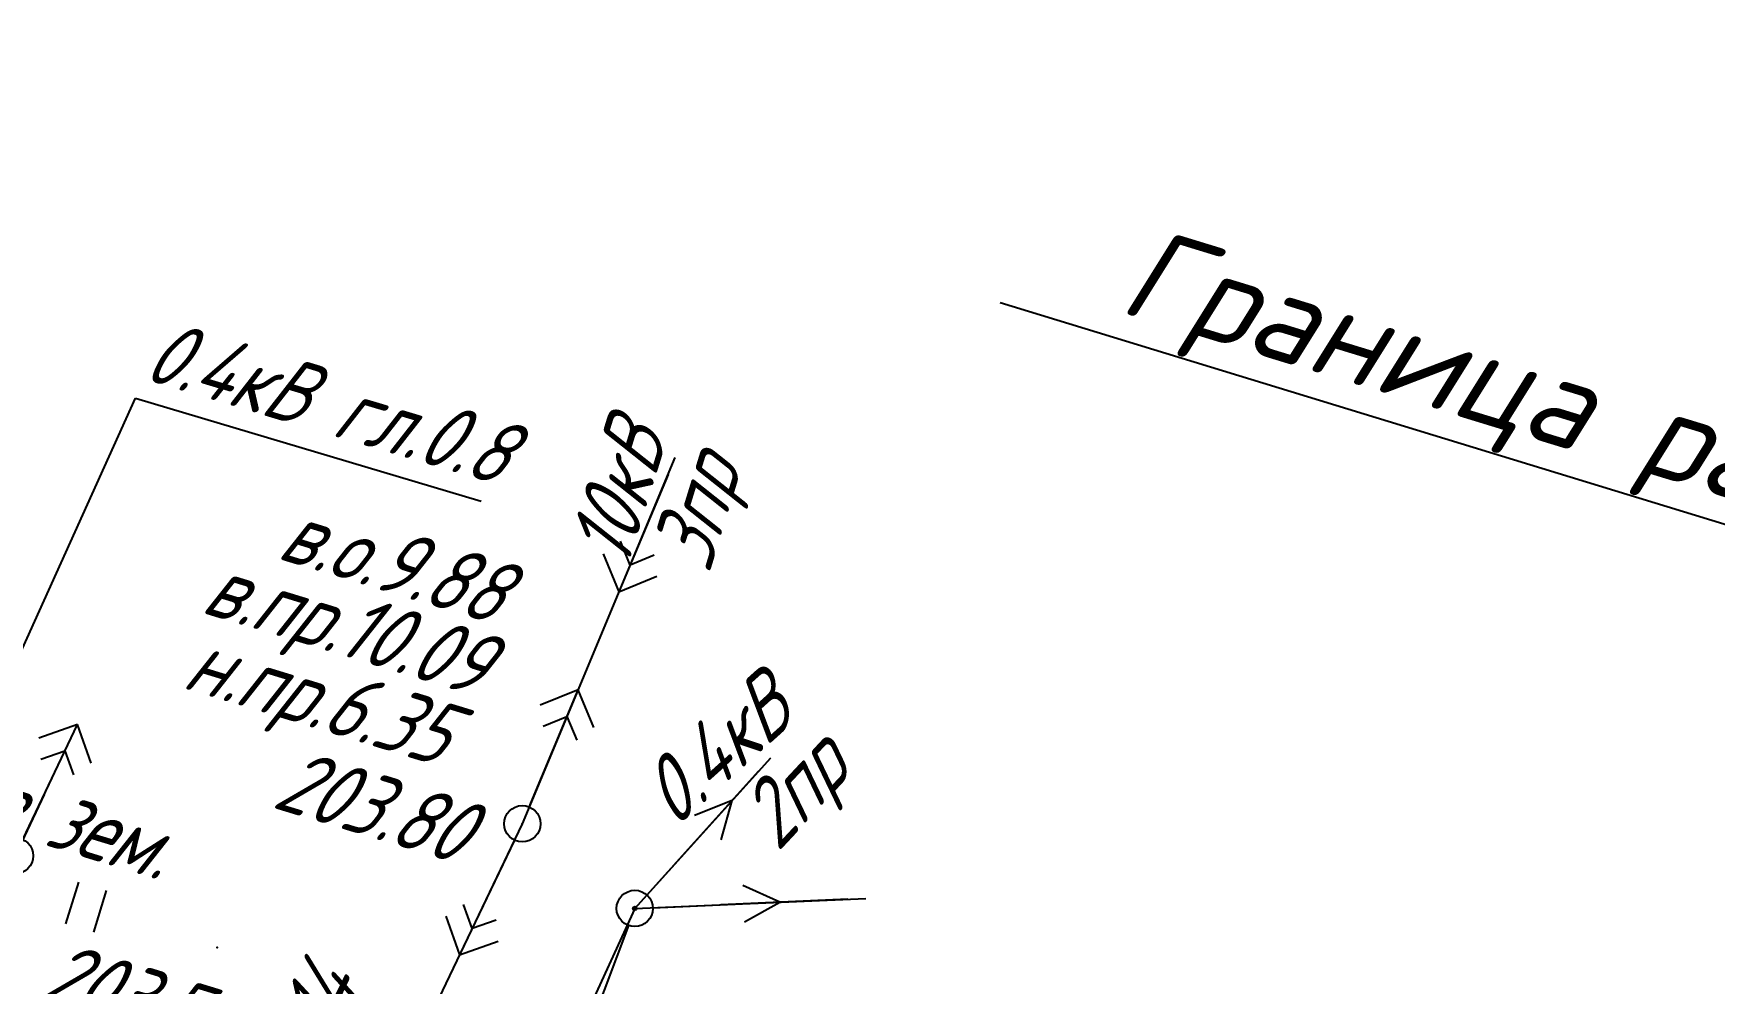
# Model space of a CAD drawing. Header units: millimetres. Extents: x -698 to 8131, y -704 to 4503.
# Drawn here: x 5598.1 to 5690.6, y 3359.5 to 3411.8 of the extents above; entities that cross this region are included whole.
import ezdxf
from ezdxf import colors
from ezdxf.entities.mleader import LeaderData, LeaderLine
from ezdxf.math import Vec2, Vec3

# ---------------------------------------------------------------- set-up
doc = ezdxf.new("R2010")
doc.units = ezdxf.units.MM
doc.linetypes.add('CONTI', pattern=[0])
for name, color, linetype in [('NAD_MDEFAULT', 7, 'CONTI'), ('PI_OTDEFAULT', 172, 'CONTI'), ('PI_TTDEFAULT', 5, 'CONTI'), ('PLN_O', 7, 'CONTI'), ('SIT_LDEFAULT', 7, 'CONTI'), ('USLZNDEFAULT', 7, 'CONTI'), ('ZAPSKDEFAULT', 7, 'CONTI'), ('Выноски', 250, 'Continuous')]:
    doc.layers.add(name, color=color, linetype=linetype)
doc.styles.add('eskd', font='isocpeui.ttf', dxfattribs={"width": 1.2})
doc.styles.add('ГОСТ', font='isocpeui.ttf', dxfattribs={"height": 4})

# ---------------------------------------------------------------- blocks, each defined once
blk = doc.blocks.new('BL_2011')
at = {"color": 0}
for p, q in [((0, 0), (0, 2.4)), ((1.6, 0), (1.6, 2.4))]:
    blk.add_line(p, q, dxfattribs=at)
blk = doc.blocks.new('BL_26')
at = {"color": 0}
for radius in [1, 0.1]:
    blk.add_circle((0, 0), radius, dxfattribs=at)
blk = doc.blocks.new('BL_20')
at = {"color": 0}
blk.add_circle((0, 0), 1, dxfattribs=at)

msp = doc.modelspace()

# ---------------------------------------------------------------- linework, layer by layer
at = {"layer": 'PI_TTDEFAULT', "color": 5}
for p in [(5625.039, 3368.33, 203.796), (5631.229, 3363.67, 203.038), (5608.249, 3361.52, 203.518)]:
    msp.add_point(p, dxfattribs=at)
at = {"layer": 'PLN_O'}
for p, q in [((5578.189, 3335.19), (5603.755, 3391.758)), ((5603.755, 3391.758), (5622.769, 3386.08))]:
    msp.add_line(p, q, dxfattribs=at)
at = {"layer": 'SIT_LDEFAULT', "color": 7}
for p, q in [((5633.439, 3388.48), (5625.039, 3368.33)), ((5633.059, 3387.56), (5630.359, 3381.1)), ((5630.979, 3382.57), (5630.439, 3383.88)), ((5629.499, 3383.19), (5630.359, 3381.1)), ((5632.289, 3383.11), (5630.979, 3382.57)), ((5630.359, 3381.1), (5632.449, 3381.96)), ((5625.419, 3369.25), (5628.119, 3375.71)), ((5628.119, 3375.71), (5626.029, 3374.85)), ((5628.979, 3373.62), (5628.119, 3375.71)), ((5597.559, 3367.47), (5600.559, 3373.8)), ((5600.559, 3373.8), (5598.429, 3373.04)), ((5601.319, 3371.67), (5600.559, 3373.8)), ((5626.189, 3373.7), (5627.499, 3374.24)), ((5627.499, 3374.24), (5628.039, 3372.93)), ((5598.539, 3371.88), (5599.869, 3372.35)), ((5599.869, 3372.35), (5600.349, 3371.02)), ((5631.229, 3363.67), (5638.709, 3371.96)), ((5597.129, 3366.57), (5599.159, 3370.85)), ((5638.039, 3371.22), (5633.349, 3366.02)), ((5598.729, 3369.95), (5595.729, 3363.62)), ((5631.899, 3364.41), (5636.589, 3369.61)), ((5636.589, 3369.61), (5634.509, 3368.79)), ((5635.989, 3367.45), (5636.589, 3369.61)), ((5625.039, 3368.33), (5604.959, 3326.39)), ((5624.609, 3367.43), (5621.589, 3361.11)), ((5631.229, 3363.67), (5643.949, 3364.22)), ((5642.949, 3364.18), (5635.959, 3363.87)), ((5639.219, 3364.02), (5637.179, 3364.93)), ((5631.229, 3363.67), (5611.965, 3321.528)), ((5620.829, 3363.25), (5621.589, 3361.11)), ((5622.279, 3362.56), (5621.809, 3363.89)), ((5632.229, 3363.71), (5639.219, 3364.02)), ((5637.269, 3362.93), (5639.219, 3364.02)), ((5623.609, 3363.03), (5622.279, 3362.56)), ((5630.879, 3362.73), (5628.419, 3356.18)), ((5621.589, 3361.11), (5623.719, 3361.87))]:
    msp.add_line(p, q, dxfattribs=at)

# ---------------------------------------------------------------- block references
at = {"layer": 'USLZNDEFAULT', "color": 7, "rotation": 342.9999999999999}
for name, p in [('BL_20', (5625.039, 3368.33)), ('BL_26', (5597.129, 3366.57)), ('BL_26', (5631.229, 3363.67))]:
    msp.add_blockref(name, p, dxfattribs=at)
at = {"layer": 'ZAPSKDEFAULT', "color": 7, "rotation": 342.9999999999999}
msp.add_blockref('BL_2011', (5599.929, 3362.83), dxfattribs=at)

# ---------------------------------------------------------------- texts
at = {"layer": 'NAD_MDEFAULT', "color": 7, "style": 'eskd', "oblique": 10, "width": 0.8}
for s, rotation, p in [('10кВ', 72.90577, (5630.794, 3382.286)), ('3пр', 72.90577, (5635.32, 3382.015)), ('в.о.9.88', 343, (5611.44, 3382.965)), ('в.пр.10.09', 343, (5607.255, 3379.992)), ('н.пр.6.35', 343, (5606.226, 3375.841)), ('0.4кВ', 42, (5633.382, 3367.989)), ('2пр', 47, (5639.094, 3366.728)), ('каб.в зем.', 343, (5588.76, 3370.209))]:
    msp.add_text(s, height=3.5, rotation=rotation, dxfattribs=at).set_placement(p)
at = {"layer": 'PI_OTDEFAULT', "color": 172, "style": 'eskd', "oblique": 10, "width": 0.8}
for s, rotation, p in [('203.80', 343, (5611.179, 3369.257)), ('203.52', 343, (5598.244, 3358.665)), ('203.14', 64, (5611.696, 3350.274))]:
    msp.add_text(s, height=3.5, rotation=rotation, dxfattribs=at).set_placement(p)
at = {"layer": 'PLN_O', "style": 'eskd', "oblique": 10, "width": 0.8}
msp.add_text('0.4кВ гл.0.8', height=3.5, rotation=343.37378, dxfattribs=at).set_placement((5604.01, 3392.843))

# ---------------------------------------------------------------- leaders
at = {"layer": 'Выноски', "linetype": 'Continuous'}
ml = msp.add_multileader_mtext('Standard', dxfattribs=at)
ml.set_content('металл. труба, {\\Fgost|c204;%%C} 0,5м, L-15,0м', color=256, style='ГОСТ')
ml.set_leader_properties()
ml.build(insert=Vec2(0, 0))
ml.multileader.update_dxf_attribs({"text_left_attachment_type": 5, "text_right_attachment_type": 5, "dogleg_length": 0, "arrow_head_size": 0.18})
ctx = ml.context
ctx.base_point, ctx.arrow_head_size, ctx.landing_gap_size, ctx.plane_origin, ctx.plane_x_axis, ctx.plane_y_axis = Vec3(5660.221, 3421.447), 0.18, 0, Vec3(5757.184, 3371.783), Vec3(0.956417, -0.292006), Vec3(0.292006, 0.956417)
ctx.left_attachment, ctx.right_attachment, ctx.text_align_type = 5, 5, 2
notes = []
notes.append((ctx, [(0, (1, 1, 0), (5759.689, 3391.079), (-0.956417, 0.292006), 0, [(0, [(5798.739, 3361.232)], 0, [])])]))
ctx.mtext.insert, ctx.mtext.text_direction, ctx.mtext.rotation, ctx.mtext.alignment, ctx.mtext.flow_direction = Vec3(5761.192, 3396.001), Vec3(0.956417, -0.292006), 5.986862, 3, 5
ml = msp.add_multileader_mtext('Standard', dxfattribs=at)
ml.set_content('Граница работа по примыканию', color=256, style='ГОСТ')
ml.set_leader_properties()
ml.build(insert=Vec2(0, 0))
ml.multileader.update_dxf_attribs({"text_left_attachment_type": 5, "text_right_attachment_type": 5, "dogleg_length": 0, "arrow_head_size": 0.18})
ctx = ml.context
ctx.base_point, ctx.char_height, ctx.arrow_head_size, ctx.landing_gap_size, ctx.plane_origin, ctx.plane_x_axis, ctx.plane_y_axis = Vec3(5633.904, 3402.33), 5, 0.18, 0, Vec3(5770.858, 3298.273), Vec3(0.956287, -0.292428), Vec3(0.292428, 0.956287)
ctx.left_attachment, ctx.right_attachment, ctx.text_align_type = 5, 5, 2
notes.append((ctx, [(0, (1, 1, 0), (5757.311, 3364.593), (-0.956287, 0.292428), 0, [(0, [(5796.488, 3361.046)], 0, [])])]))
ctx.mtext.insert, ctx.mtext.text_direction, ctx.mtext.rotation, ctx.mtext.alignment, ctx.mtext.flow_direction = Vec3(5759.192, 3370.745), Vec3(0.956287, -0.292428), 5.98642, 3, 5
for ctx, leaders in notes:
    for number, flags, end, landing, length, lines in leaders:
        leader = LeaderData()
        leader.index, (leader.has_last_leader_line, leader.has_dogleg_vector, leader.attachment_direction) = number, flags
        leader.last_leader_point, leader.dogleg_vector, leader.dogleg_length = Vec3(end), Vec3(landing), length
        for number, points, colour, breaks in lines:
            line = LeaderLine()
            line.index, line.vertices, line.color, line.breaks = number, Vec3.list(points), colors.encode_raw_color(colour), breaks
            leader.lines.append(line)
        ctx.leaders.append(leader)

doc.saveas('drawing.dxf')
